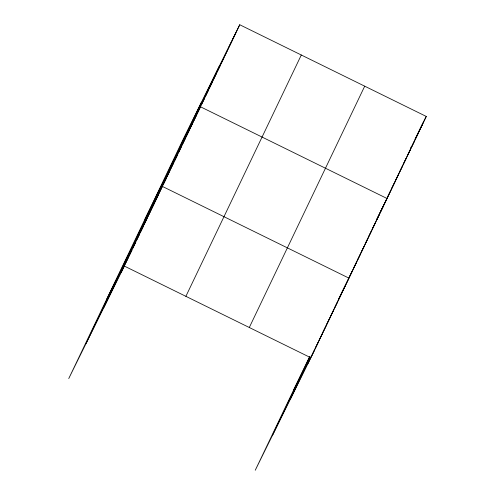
<?xml version="1.0" encoding="UTF-8"?>
<svg xmlns="http://www.w3.org/2000/svg" width="495" height="495" viewBox="0 0 495 495"><rect width="100%" height="100%" fill="white"/><g stroke="black" fill="none" stroke-linecap="round" stroke-linejoin="round"><path stroke-width="0.74" d="M86.074 343.499L201.484 102.174M103.925 307.37L219.341 66.052M121.256 272.312L239.753 24.75L426.257 116.436L310.841 357.761L255.247 470.25L309.524 356.765M185.885 296.332L301.3 55.007M249.294 327.504L364.71 86.18M272.578 435.185L310.031 356.876M290.435 399.057L310.427 357.248M307.76 363.992L315.383 348.065M315.699 347.403L367.977 238.305M365.211 243.874L423.175 122.667M239.753 24.75L184.159 137.239L68.743 378.564L124.338 266.075L310.841 357.761M232.749 39.192L235.83 32.955M228.82 47.396L231.901 41.159M224.897 55.601L227.978 49.364M220.974 63.806L224.056 57.569M217.051 72.01L220.133 65.773M213.128 80.215L216.21 73.978M209.199 88.419L212.287 82.182M205.276 96.624L208.358 90.393M201.354 104.829L204.435 98.598M144.917 219.291L200.512 106.802L387.016 198.483L376.8 219.161M193.619 120.997L196.701 114.766M189.814 128.96L192.895 122.729M186.002 136.923L189.084 130.692M182.197 144.893L185.279 138.656M178.386 152.856L181.467 146.619M174.58 160.819L177.662 154.582M170.769 168.783L173.85 162.546M166.963 176.746L170.045 170.509M163.152 184.709L166.233 178.472M106.827 298.93L162.428 186.436L348.932 278.122L338.716 298.794M155.535 200.636L158.617 194.399M151.724 208.599L154.805 202.362M147.918 216.562L151 210.326M144.107 224.526L147.188 218.289M140.302 232.489L143.383 226.258M136.49 240.452L139.571 234.222M132.685 248.416L135.766 242.185M128.873 256.379L131.955 250.148M125.068 264.342L128.149 258.112M410.603 148.11L411.283 146.737M415.02 139.169L426.257 116.436M419.253 130.878L422.334 124.641M415.33 139.083L418.411 132.846M411.407 147.287L414.488 141.05M407.478 155.492L410.559 149.255M403.555 163.697L406.636 157.459M399.632 171.901L402.713 165.664M395.709 180.106L398.791 173.869M391.786 188.31L394.868 182.073M387.857 196.515L390.939 190.278M380.129 212.683L383.21 206.446M376.318 220.646L379.399 214.415M372.512 228.61L375.594 222.379M368.701 236.573L371.782 230.342M361.084 252.5L364.165 246.269M357.272 260.463L360.354 254.232M353.467 268.432L356.549 262.195M349.656 276.396L352.737 270.159M293.337 390.611L309.988 356.926M342.039 292.322L345.12 286.085M338.233 300.286L341.315 294.049M334.422 308.249L337.503 302.012M330.617 316.212L333.698 309.975M326.805 324.175L329.887 317.939M323 332.139L326.081 325.902M319.188 340.102L322.27 333.865M315.723 347.372L318.464 341.835M311.572 356.029L314.653 349.798"/></g></svg>
